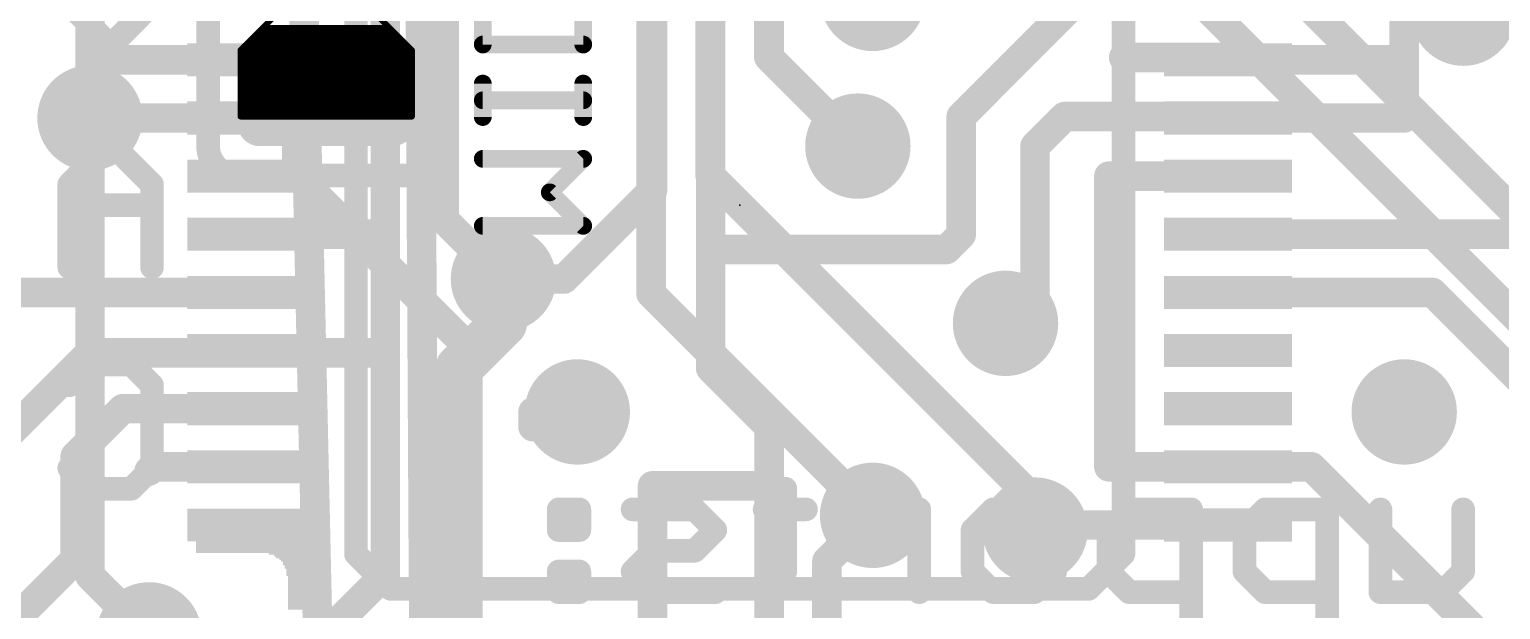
# Model space of a CAD drawing. Extents: x -11.9 to 58.8, y -5.3 to 30.8.
# Drawn here: x 15.61 to 28.26, y 9.22 to 14.21 of the extents above; entities that cross this region are included whole.
import ezdxf

# ---------------------------------------------------------------- set-up
doc = ezdxf.new("R2010")
doc.units = 0
for name, color, linetype in [('1', 12, 'CONTINUOUS'), ('16', 132, 'CONTINUOUS'), ('18', 110, 'CONTINUOUS'), ('21', 40, 'CONTINUOUS'), ('22', 6, 'CONTINUOUS'), ('23', 53, 'CONTINUOUS')]:
    doc.layers.add(name, color=color, linetype=linetype)

# ---------------------------------------------------------------- blocks, each defined once
blk = doc.blocks.new('RECT121920X243840R50')
at = {"const_width": 0.1905}
blk.add_lwpolyline([(0.2858, -0.5715), (0.2858, 0.5715, 0.4142), (0.1905, 0.6668), (-0.1905, 0.6668, 0.4142), (-0.2858, 0.5715), (-0.2858, -0.5715, 0.4142), (-0.1905, -0.6668), (0.1905, -0.6668, 0.4142)], format="xyb", close=True, dxfattribs=at)
blk.add_solid([(-0.2159, -0.5969), (0.2159, -0.5969), (-0.2159, 0.5969), (0.2159, 0.5969)])
blk = doc.blocks.new('RECT')
blk.add_solid([(-0.5, -0.5), (0.5, -0.5), (-0.5, 0.5), (0.5, 0.5)])
blk = doc.blocks.new('ROUNDV')
at = {"const_width": 0.5}
blk.add_lwpolyline([(0, -0.25, 1), (0, 0.25, 1), (0, -0.25)], format="xyb", dxfattribs=at)

msp = doc.modelspace()

# ---------------------------------------------------------------- linework, layer by layer
at = {"layer": '1', "const_width": 0.254}
for points in [[(17.78, 22.86), (18.288, 0)], [(18.923, 22.86), (19.05, 0)], [(20.967, 16.9), (20.967, 12.827)], [(21.467, 16.9), (21.467, 12.319)], [(21.967, 16.9), (21.967, 13.974)], [(19.177, 14.986), (19.177, 12.573)], [(23.622, 13.462), (24.892, 14.732)], [(18.669, 14.605), (18.669, 12.446)], [(27.432, 13.95), (27.432, 14.45)], [(17.517, 13.95), (16.256, 13.95)], [(16.256, 13.95), (16.256, 13.843)], [(21.967, 13.974), (22.733, 13.208)], [(25.897, 13.97), (25.019, 13.97)], [(25.917, 13.95), (25.897, 13.97)], [(25.917, 13.95), (27.432, 13.95)], [(27.432, 13.45), (27.432, 13.95)], [(17.517, 13.45), (16.129, 13.45)], [(23.622, 12.446), (23.622, 13.462)], [(24.511, 13.462), (24.257, 13.208)], [(25.905, 13.462), (24.511, 13.462)], [(25.917, 13.45), (25.905, 13.462)], [(25.917, 13.45), (27.432, 13.45)], [(24.257, 13.208), (24.257, 11.811)], [(25.917, 12.95), (24.892, 12.95)], [(24.892, 12.95), (24.892, 10.45)], [(20.967, 12.827), (20.205, 12.065)], [(19.177, 12.573), (19.685, 12.065)], [(17.517, 12.45), (18.665, 12.45)], [(18.665, 12.45), (18.669, 12.446)], [(18.669, 12.446), (18.669, 11.43)], [(23.622, 12.446), (23.495, 12.319)], [(25.917, 12.45), (29.1885, 12.45)], [(21.467, 12.319), (21.467, 11.299)], [(23.495, 12.319), (21.467, 12.319)], [(20.205, 12.065), (19.685, 12.065)], [(17.517, 11.95), (15.086, 11.95)], [(25.917, 11.95), (27.674, 11.95)], [(27.674, 11.95), (28.575, 11.049)], [(16.129, 11.43), (14.947, 10.248)], [(17.537, 11.43), (16.129, 11.43)], [(17.537, 11.43), (17.517, 11.45)], [(18.669, 11.43), (17.537, 11.43)], [(18.669, 9.525), (18.669, 11.43)], [(21.467, 11.299), (21.971, 10.795)], [(16.411, 10.95), (16.002, 10.541)], [(17.517, 10.95), (16.411, 10.95)], [(21.971, 10.287), (21.971, 10.795)], [(16.002, 10.541), (16.002, 9.652)], [(16.673, 10.45), (16.637, 10.414)], [(17.517, 10.45), (16.673, 10.45)], [(25.917, 10.45), (24.892, 10.45)], [(25.917, 10.45), (26.634, 10.45)], [(26.634, 10.45), (28.067, 9.017)], [(20.967, 8.5), (20.967, 10.287)], [(20.967, 10.287), (21.971, 10.287)], [(21.971, 10.287), (21.971, 8.5)], [(22.467, 9.64), (22.86, 10.033)], [(24.423, 9.906), (24.257, 9.906)], [(24.467, 9.95), (24.423, 9.906)], [(25.917, 9.95), (24.467, 9.95)], [(16.002, 9.652), (15.1765, 8.8265)], [(22.467, 8.5), (22.467, 9.64)], [(18.669, 9.525), (16.0655, 6.9215)]]:
    msp.add_lwpolyline(points, dxfattribs=at)
at = {"layer": '1', "const_width": 0.127}
for points in [[(16.256, 14.0135, 1), (16.256, 13.8865)], [(16.3195, 13.95, 1), (16.1925, 13.95)], [(17.517, 13.8865, 1), (17.517, 14.0135)], [(22.0119, 14.0189, 1), (21.9221, 13.9291)], [(25.019, 14.0335, 1), (25.019, 13.9065)], [(25.9419, 14.0149, 1), (25.8521, 13.9251)], [(25.917, 14.0135, 1), (25.917, 13.8865)], [(25.8721, 13.9051, 1), (25.9619, 13.9949)], [(25.897, 13.9065, 1), (25.897, 14.0335)], [(27.4955, 13.95, 1), (27.3685, 13.95)], [(27.432, 13.8865, 1), (27.432, 14.0135)], [(21.9035, 13.974, 1), (22.0305, 13.974)], [(27.3685, 13.95, 1), (27.4955, 13.95)], [(16.1925, 13.843, 1), (16.3195, 13.843)], [(16.129, 13.5135, 1), (16.129, 13.3865)], [(17.517, 13.3865, 1), (17.517, 13.5135)], [(23.6855, 13.462, 1), (23.5585, 13.462)], [(23.5771, 13.5069, 1), (23.6669, 13.4171)], [(24.511, 13.5255, 1), (24.511, 13.3985)], [(24.5559, 13.4171, 1), (24.4661, 13.5069)], [(25.9499, 13.5069, 1), (25.8601, 13.4171)], [(25.917, 13.5135, 1), (25.917, 13.3865)], [(25.8721, 13.4051, 1), (25.9619, 13.4949)], [(25.905, 13.3985, 1), (25.905, 13.5255)], [(27.432, 13.3865, 1), (27.432, 13.5135)], [(27.3685, 13.45, 1), (27.4955, 13.45)], [(22.6881, 13.1631, 1), (22.7779, 13.2529)], [(24.3205, 13.208, 1), (24.1935, 13.208)], [(24.2121, 13.2529, 1), (24.3019, 13.1631)], [(24.892, 13.0135, 1), (24.892, 12.8865)], [(24.9555, 12.95, 1), (24.8285, 12.95)], [(25.917, 12.8865, 1), (25.917, 13.0135)], [(21.0119, 12.7821, 1), (20.9221, 12.8719)], [(20.9035, 12.827, 1), (21.0305, 12.827)], [(19.2219, 12.6179, 1), (19.1321, 12.5281)], [(17.517, 12.5135, 1), (17.517, 12.3865)], [(18.7099, 12.4949, 1), (18.6201, 12.4051)], [(18.7325, 12.446, 1), (18.6055, 12.446)], [(18.6241, 12.4011, 1), (18.7139, 12.4909)], [(18.665, 12.3865, 1), (18.665, 12.5135)], [(19.1135, 12.573, 1), (19.2405, 12.573)], [(23.6669, 12.4011, 1), (23.5771, 12.4909)], [(25.917, 12.5135, 1), (25.917, 12.3865)], [(18.6055, 12.446, 1), (18.7325, 12.446)], [(21.5305, 12.319, 1), (21.4035, 12.319)], [(21.467, 12.3825, 1), (21.467, 12.2555)], [(23.4501, 12.3639, 1), (23.5399, 12.2741)], [(23.495, 12.2555, 1), (23.495, 12.3825)], [(23.5585, 12.446, 1), (23.6855, 12.446)], [(21.4035, 12.319, 1), (21.5305, 12.319)], [(19.685, 12.1285, 1), (19.685, 12.0015)], [(19.6401, 12.0201, 1), (19.7299, 12.1099)], [(20.1601, 12.1099, 1), (20.2499, 12.0201)], [(20.205, 12.0015, 1), (20.205, 12.1285)], [(17.517, 11.8865, 1), (17.517, 12.0135)], [(25.917, 12.0135, 1), (25.917, 11.8865)], [(27.7189, 11.9949, 1), (27.6291, 11.9051)], [(27.674, 11.8865, 1), (27.674, 12.0135)], [(24.1935, 11.811, 1), (24.3205, 11.811)], [(16.129, 11.4935, 1), (16.129, 11.3665)], [(16.1739, 11.3851, 1), (16.0841, 11.4749)], [(17.5619, 11.4949, 1), (17.4721, 11.4051)], [(17.537, 11.4935, 1), (17.537, 11.3665)], [(17.4921, 11.3851, 1), (17.5819, 11.4749)], [(17.537, 11.3665, 1), (17.537, 11.4935)], [(18.7325, 11.43, 1), (18.6055, 11.43)], [(18.669, 11.3665, 1), (18.669, 11.4935)], [(18.6055, 11.43, 1), (18.7325, 11.43)], [(21.5119, 11.3439, 1), (21.4221, 11.2541)], [(21.4035, 11.299, 1), (21.5305, 11.299)], [(16.411, 11.0135, 1), (16.411, 10.8865)], [(16.4559, 10.9051, 1), (16.3661, 10.9949)], [(17.517, 10.8865, 1), (17.517, 11.0135)], [(22.0345, 10.795, 1), (21.9075, 10.795)], [(21.9261, 10.7501, 1), (22.0159, 10.8399)], [(16.0655, 10.541, 1), (15.9385, 10.541)], [(15.9571, 10.5859, 1), (16.0469, 10.4961)], [(16.5921, 10.4589, 1), (16.6819, 10.3691)], [(16.673, 10.5135, 1), (16.673, 10.3865)], [(16.7179, 10.4051, 1), (16.6281, 10.4949)], [(17.517, 10.3865, 1), (17.517, 10.5135)], [(24.892, 10.5135, 1), (24.892, 10.3865)], [(24.8285, 10.45, 1), (24.9555, 10.45)], [(25.917, 10.5135, 1), (25.917, 10.3865)], [(25.917, 10.3865, 1), (25.917, 10.5135)], [(26.6789, 10.4949, 1), (26.5891, 10.4051)], [(26.634, 10.3865, 1), (26.634, 10.5135)], [(21.0305, 10.287, 1), (20.9035, 10.287)], [(20.967, 10.3505, 1), (20.967, 10.2235)], [(22.0345, 10.287, 1), (21.9075, 10.287)], [(21.971, 10.2235, 1), (21.971, 10.3505)], [(21.9075, 10.287, 1), (22.0345, 10.287)], [(22.9049, 9.9881, 1), (22.8151, 10.0779)], [(24.257, 9.9695, 1), (24.257, 9.8425)], [(24.3781, 9.9509, 1), (24.4679, 9.8611)], [(24.467, 10.0135, 1), (24.467, 9.8865)], [(24.5119, 9.9051, 1), (24.4221, 9.9949)], [(24.423, 9.8425, 1), (24.423, 9.9695)], [(25.917, 9.8865, 1), (25.917, 10.0135)], [(16.0469, 9.6071, 1), (15.9571, 9.6969)], [(22.5305, 9.64, 1), (22.4035, 9.64)], [(22.4221, 9.6849, 1), (22.5119, 9.5951)], [(15.9385, 9.652, 1), (16.0655, 9.652)], [(18.7139, 9.4801, 1), (18.6241, 9.5699)], [(18.6055, 9.525, 1), (18.7325, 9.525)]]:
    msp.add_lwpolyline(points, format="xyb", dxfattribs=at)
at = {"layer": '16'}
for points, const_width in [([(20.955, 11.938), (20.955, 17.907)], 0.254), ([(21.463, 12.954), (21.463, 16.51)], 0.254), ([(21.971, 13.97), (21.971, 16.129)], 0.254), ([(25.146, 15.875), (34.29, 6.731)], 0.254), ([(16.129, 15.494), (16.129, 13.45)], 0.254), ([(25.146, 14.986), (32.639, 7.493)], 0.254), ([(18.161, 14.7701), (17.4244, 14.0335)], 0.0508), ([(18.8976, 14.0335), (18.161, 14.7701)], 0.0508), ([(17.5641, 14.1732), (18.7579, 14.1732)], 0.0508), ([(17.6149, 14.224), (18.7071, 14.224)], 0.0508), ([(17.4244, 14.0335), (17.4244, 13.462)], 0.0508), ([(17.4244, 14.0208), (18.8976, 14.0208)], 0.0508), ([(17.4625, 14.0716), (18.8595, 14.0716)], 0.0508), ([(17.5133, 14.1224), (18.8087, 14.1224)], 0.0508), ([(18.8976, 13.462), (18.8976, 14.0335)], 0.0508), ([(22.733, 13.208), (21.971, 13.97)], 0.254), ([(17.4244, 13.97), (18.8976, 13.97)], 0.0508), ([(17.4244, 13.9192), (18.8976, 13.9192)], 0.0508), ([(17.907, 12.954), (17.907, 13.843)], 0.254), ([(17.907, 13.843), (18.161, 13.589)], 0.254), ([(17.4244, 13.8684), (18.8976, 13.8684)], 0.0508), ([(17.4244, 13.8176), (18.8976, 13.8176)], 0.0508), ([(17.4244, 13.7668), (18.8976, 13.7668)], 0.0508), ([(17.4244, 13.716), (18.8976, 13.716)], 0.0508), ([(17.4244, 13.6652), (18.8976, 13.6652)], 0.0508), ([(16.129, 13.45), (16.129, 9.513)], 0.254), ([(17.4244, 13.6144), (18.8976, 13.6144)], 0.0508), ([(17.4244, 13.5636), (18.8976, 13.5636)], 0.0508), ([(17.4244, 13.5128), (18.8976, 13.5128)], 0.0508), ([(17.4244, 13.462), (18.8976, 13.462)], 0.0508), ([(17.4244, 13.462), (18.8976, 13.462)], 0.0508), ([(17.907, 12.954), (19.431, 11.43)], 0.254), ([(24.257, 10.16), (21.463, 12.954)], 0.254), ([(19.685, 12.065), (19.685, 11.684)], 0.4064), ([(22.86, 10.033), (20.955, 11.938)], 0.254), ([(19.685, 11.684), (19.431, 11.43)], 0.4064), ([(19.431, 11.43), (19.304, 11.303)], 0.4064), ([(19.304, 11.303), (19.304, 6.985)], 0.4064), ([(19.939, 10.795), (19.939, 10.922)], 0.254), ([(24.257, 9.906), (24.257, 10.16)], 0.254), ([(16.129, 9.513), (16.637, 9.005)], 0.254)]:
    msp.add_lwpolyline(points, dxfattribs=dict(at, const_width=const_width))
for points, const_width in [([(17.5641, 14.1859, 1), (17.5641, 14.1605)], 0.0254), ([(17.6149, 14.2367, 1), (17.6149, 14.2113)], 0.0254), ([(18.7071, 14.2113, 1), (18.7071, 14.2367)], 0.0254), ([(18.7579, 14.1605, 1), (18.7579, 14.1859)], 0.0254), ([(17.4371, 14.0335, 1), (17.4117, 14.0335)], 0.0254), ([(17.4154, 14.0425, 1), (17.4334, 14.0245)], 0.0254), ([(17.4244, 14.0335, 1), (17.4244, 14.0081)], 0.0254), ([(17.4625, 14.0843, 1), (17.4625, 14.0589)], 0.0254), ([(17.5133, 14.1351, 1), (17.5133, 14.1097)], 0.0254), ([(18.8087, 14.1097, 1), (18.8087, 14.1351)], 0.0254), ([(18.8595, 14.0589, 1), (18.8595, 14.0843)], 0.0254), ([(18.9103, 14.0335, 1), (18.8849, 14.0335)], 0.0254), ([(18.8886, 14.0245, 1), (18.9066, 14.0425)], 0.0254), ([(18.8976, 14.0081, 1), (18.8976, 14.0335)], 0.0254), ([(22.0159, 14.0149, 1), (21.9261, 13.9251)], 0.127), ([(17.4244, 13.9827, 1), (17.4244, 13.9573)], 0.0254), ([(17.4244, 13.9319, 1), (17.4244, 13.9065)], 0.0254), ([(17.9705, 13.843, 1), (17.8435, 13.843)], 0.127), ([(17.9519, 13.8879, 1), (17.8621, 13.7981)], 0.127), ([(18.8976, 13.9573, 1), (18.8976, 13.9827)], 0.0254), ([(18.8976, 13.9065, 1), (18.8976, 13.9319)], 0.0254), ([(21.9075, 13.97, 1), (22.0345, 13.97)], 0.127), ([(17.4244, 13.8811, 1), (17.4244, 13.8557)], 0.0254), ([(17.4244, 13.8303, 1), (17.4244, 13.8049)], 0.0254), ([(17.4244, 13.7795, 1), (17.4244, 13.7541)], 0.0254), ([(18.8976, 13.8557, 1), (18.8976, 13.8811)], 0.0254), ([(18.8976, 13.8049, 1), (18.8976, 13.8303)], 0.0254), ([(18.8976, 13.7541, 1), (18.8976, 13.7795)], 0.0254), ([(17.4244, 13.7287, 1), (17.4244, 13.7033)], 0.0254), ([(17.4244, 13.6779, 1), (17.4244, 13.6525)], 0.0254), ([(18.1161, 13.5441, 1), (18.2059, 13.6339)], 0.127), ([(18.8976, 13.7033, 1), (18.8976, 13.7287)], 0.0254), ([(18.8976, 13.6525, 1), (18.8976, 13.6779)], 0.0254), ([(16.1925, 13.45, 1), (16.0655, 13.45)], 0.127), ([(17.4244, 13.6271, 1), (17.4244, 13.6017)], 0.0254), ([(17.4244, 13.5763, 1), (17.4244, 13.5509)], 0.0254), ([(18.8976, 13.6017, 1), (18.8976, 13.6271)], 0.0254), ([(18.8976, 13.5509, 1), (18.8976, 13.5763)], 0.0254), ([(16.0655, 13.45, 1), (16.1925, 13.45)], 0.127), ([(17.4244, 13.5255, 1), (17.4244, 13.5001)], 0.0254), ([(17.4244, 13.4747, 1), (17.4244, 13.4493)], 0.0254), ([(17.4244, 13.4747, 1), (17.4244, 13.4493)], 0.0254), ([(17.4117, 13.462, 1), (17.4371, 13.462)], 0.0254), ([(18.8849, 13.462, 1), (18.9103, 13.462)], 0.0254), ([(18.8976, 13.5001, 1), (18.8976, 13.5255)], 0.0254), ([(18.8976, 13.4493, 1), (18.8976, 13.4747)], 0.0254), ([(18.8976, 13.4493, 1), (18.8976, 13.4747)], 0.0254), ([(22.6881, 13.1631, 1), (22.7779, 13.2529)], 0.127), ([(17.9519, 12.9989, 1), (17.8621, 12.9091)], 0.127), ([(21.5079, 12.9989, 1), (21.4181, 12.9091)], 0.127), ([(17.8435, 12.954, 1), (17.9705, 12.954)], 0.127), ([(21.3995, 12.954, 1), (21.5265, 12.954)], 0.127), ([(19.7866, 12.065, 1), (19.5834, 12.065)], 0.2032), ([(20.9999, 11.9829, 1), (20.9101, 11.8931)], 0.127), ([(20.8915, 11.938, 1), (21.0185, 11.938)], 0.127), ([(19.5834, 11.684, 1), (19.7866, 11.684)], 0.2032), ([(19.7568, 11.6122, 1), (19.6132, 11.7558)], 0.2032), ([(19.3592, 11.5018, 1), (19.5028, 11.3582)], 0.2032), ([(19.5028, 11.3582, 1), (19.3592, 11.5018)], 0.2032), ([(19.3861, 11.3851, 1), (19.4759, 11.4749)], 0.127), ([(19.4056, 11.303, 1), (19.2024, 11.303)], 0.2032), ([(19.2322, 11.3748, 1), (19.3758, 11.2312)], 0.2032), ([(20.0025, 10.922, 1), (19.8755, 10.922)], 0.127), ([(19.8755, 10.795, 1), (20.0025, 10.795)], 0.127), ([(24.3205, 10.16, 1), (24.1935, 10.16)], 0.127), ([(24.2121, 10.1151, 1), (24.3019, 10.2049)], 0.127), ([(22.8151, 9.9881, 1), (22.9049, 10.0779)], 0.127), ([(24.1935, 9.906, 1), (24.3205, 9.906)], 0.127), ([(16.1739, 9.5579, 1), (16.0841, 9.4681)], 0.127), ([(16.0655, 9.513, 1), (16.1925, 9.513)], 0.127)]:
    msp.add_lwpolyline(points, format="xyb", dxfattribs=dict(at, const_width=const_width))
at = {"layer": '21', "const_width": 0.2032}
for points in [[(18.417, 15.7), (18.417, 9.7)], [(25.017, 9.7), (25.017, 15.7)], [(18.417, 9.7), (18.717, 9.4)], [(24.717, 9.4), (25.017, 9.7)], [(18.717, 9.4), (24.717, 9.4)]]:
    msp.add_lwpolyline(points, dxfattribs=at)
at = {"layer": '21', "const_width": 0.1016}
for points in [[(18.4529, 9.7359, 1), (18.3811, 9.6641)], [(18.3662, 9.7, 1), (18.4678, 9.7)], [(24.9662, 9.7, 1), (25.0678, 9.7)], [(25.0529, 9.6641, 1), (24.9811, 9.7359)], [(18.717, 9.4508, 1), (18.717, 9.3492)], [(24.717, 9.3492, 1), (24.717, 9.4508)], [(18.6811, 9.3641, 1), (18.7529, 9.4359)], [(24.6811, 9.4359, 1), (24.7529, 9.3641)]]:
    msp.add_lwpolyline(points, format="xyb", dxfattribs=at)
at = {"layer": '22'}
for points, const_width in [([(17.145, 16.002), (17.145, 13.208)], 0.2032), ([(19.177, 13.208), (19.177, 16.002)], 0.2032), ([(19.5072, 14.0814), (19.5072, 14.5136)], 0.1524), ([(20.3715, 14.5136), (20.3715, 14.0814)], 0.1524), ([(16.3065, 14.0716), (15.9506, 14.4275)], 0.2032), ([(16.6624, 14.4275), (16.3065, 14.0716)], 0.2032), ([(20.3715, 14.0814), (19.5072, 14.0814)], 0.1524), ([(19.5072, 13.4577), (19.5072, 13.7458)], 0.1524), ([(20.3715, 13.4577), (20.3715, 13.7458)], 0.1524), ([(19.5072, 13.6018), (20.3715, 13.6018)], 0.1524), ([(16.3065, 13.2343), (15.9506, 12.8784)], 0.2032), ([(16.6624, 12.8784), (16.3065, 13.2343)], 0.2032), ([(20.3715, 13.0984), (19.5072, 13.0984)], 0.1524), ([(20.0834, 12.8103), (20.3715, 13.0984)], 0.1524), ([(17.399, 12.954), (18.923, 12.954)], 0.2032), ([(15.9506, 12.8784), (15.9506, 12.1666)], 0.2032), ([(16.6624, 12.1666), (16.6624, 12.8784)], 0.2032), ([(16.6624, 12.7005), (15.9506, 12.7005)], 0.2032), ([(20.3715, 12.5222), (20.0834, 12.8103)], 0.1524), ([(19.5072, 12.5222), (20.3715, 12.5222)], 0.1524), ([(15.9506, 11.1514), (16.1285, 11.3293)], 0.2032), ([(16.1285, 11.3293), (16.4845, 11.3293)], 0.2032), ([(16.4845, 11.3293), (16.6624, 11.1514)], 0.2032), ([(16.6624, 11.1514), (16.6624, 10.4396)], 0.2032), ([(16.1285, 10.2616), (15.9506, 10.4396)], 0.2032), ([(16.6624, 10.4396), (16.4845, 10.2616)], 0.2032), ([(16.4845, 10.2616), (16.1285, 10.2616)], 0.2032), ([(22.109, 10.2624), (22.109, 9.5506)], 0.2032), ([(20.3379, 10.0844), (20.16, 10.0844)], 0.2032), ([(20.16, 10.0844), (20.16, 9.9065)], 0.2032), ([(20.3379, 9.9065), (20.3379, 10.0844)], 0.2032), ([(21.3294, 10.0844), (20.7955, 10.0844)], 0.2032), ([(21.5073, 9.9065), (21.3294, 10.0844)], 0.2032), ([(22.2869, 10.0844), (21.931, 10.0844)], 0.2032), ([(22.9055, 10.0844), (22.7276, 10.0844)], 0.2032), ([(23.2614, 9.7285), (22.9055, 10.0844)], 0.2032), ([(23.2614, 9.3726), (23.2614, 10.0844)], 0.2032), ([(23.719, 9.9065), (23.897, 10.0844)], 0.2032), ([(23.897, 10.0844), (24.2529, 10.0844)], 0.2032), ([(24.2529, 10.0844), (24.4308, 9.9065)], 0.2032), ([(25.0664, 10.0844), (24.8884, 9.9065)], 0.2032), ([(25.6002, 10.0844), (25.0664, 10.0844)], 0.2032), ([(25.6002, 9.0167), (25.6002, 10.0844)], 0.2032), ([(26.2358, 10.0844), (26.0578, 9.9065)], 0.2032), ([(26.7696, 10.0844), (26.2358, 10.0844)], 0.2032), ([(26.7696, 9.0167), (26.7696, 10.0844)], 0.2032), ([(27.2272, 9.3726), (27.2272, 10.0844)], 0.2032), ([(27.939, 10.0844), (27.939, 9.5506)], 0.2032), ([(20.16, 9.9065), (20.3379, 9.9065)], 0.2032), ([(21.3294, 9.7285), (21.5073, 9.9065)], 0.2032), ([(23.719, 9.5506), (23.719, 9.9065)], 0.2032), ([(24.4308, 9.9065), (24.4308, 9.5506)], 0.2032), ([(24.8884, 9.9065), (24.8884, 9.5506)], 0.2032), ([(26.0578, 9.9065), (26.0578, 9.5506)], 0.2032), ([(20.7955, 9.5506), (20.9735, 9.7285)], 0.2032), ([(20.9735, 9.7285), (21.3294, 9.7285)], 0.2032), ([(20.3379, 9.5506), (20.16, 9.5506)], 0.2032), ([(20.16, 9.5506), (20.16, 9.3726)], 0.2032), ([(20.3379, 9.3726), (20.3379, 9.5506)], 0.2032), ([(20.9735, 9.3726), (20.7955, 9.5506)], 0.2032), ([(22.109, 9.5506), (21.931, 9.3726)], 0.2032), ([(23.897, 9.3726), (23.719, 9.5506)], 0.2032), ([(24.4308, 9.5506), (24.2529, 9.3726)], 0.2032), ([(24.8884, 9.5506), (25.0664, 9.3726)], 0.2032), ([(26.0578, 9.5506), (26.2358, 9.3726)], 0.2032), ([(27.939, 9.5506), (27.7611, 9.3726)], 0.2032), ([(20.16, 9.3726), (20.3379, 9.3726)], 0.2032), ([(21.5073, 9.3726), (20.9735, 9.3726)], 0.2032), ([(24.2529, 9.3726), (23.897, 9.3726)], 0.2032), ([(25.0664, 9.3726), (25.6002, 9.3726)], 0.2032), ([(26.2358, 9.3726), (26.7696, 9.3726)], 0.2032), ([(27.7611, 9.3726), (27.2272, 9.3726)], 0.2032)]:
    msp.add_lwpolyline(points, dxfattribs=dict(at, const_width=const_width))
for points, const_width in [([(16.2706, 14.1075, 1), (16.3424, 14.0357)], 0.1016), ([(16.2706, 14.0357, 1), (16.3424, 14.1075)], 0.1016), ([(19.5072, 14.1195, 1), (19.5072, 14.0433)], 0.0762), ([(19.4691, 14.0814, 1), (19.5453, 14.0814)], 0.0762), ([(20.3334, 14.0814, 1), (20.4096, 14.0814)], 0.0762), ([(20.3715, 14.0433, 1), (20.3715, 14.1195)], 0.0762), ([(19.5453, 13.7458, 1), (19.4691, 13.7458)], 0.0762), ([(20.4096, 13.7458, 1), (20.3334, 13.7458)], 0.0762), ([(19.5072, 13.6399, 1), (19.5072, 13.5637)], 0.0762), ([(20.3715, 13.5637, 1), (20.3715, 13.6399)], 0.0762), ([(19.4691, 13.4577, 1), (19.5453, 13.4577)], 0.0762), ([(20.3334, 13.4577, 1), (20.4096, 13.4577)], 0.0762), ([(16.3424, 13.2702, 1), (16.2706, 13.1984)], 0.1016), ([(16.3424, 13.1984, 1), (16.2706, 13.2702)], 0.1016), ([(17.145, 13.208, 0.4142), (17.399, 12.954)], 0.2032), ([(17.1958, 13.208, 1), (17.0942, 13.208)], 0.1016), ([(18.923, 12.954, 0.4142), (19.177, 13.208)], 0.2032), ([(19.2278, 13.208, 1), (19.1262, 13.208)], 0.1016), ([(17.0942, 13.208, 1), (17.1958, 13.208)], 0.1016), ([(19.1262, 13.208, 1), (19.2278, 13.208)], 0.1016), ([(19.5072, 13.1365, 1), (19.5072, 13.0603)], 0.0762), ([(20.3985, 13.0715, 1), (20.3446, 13.1254)], 0.0762), ([(20.3715, 13.0603, 1), (20.3715, 13.1365)], 0.0762), ([(17.399, 13.0048, 1), (17.399, 12.9032)], 0.1016), ([(17.399, 12.9032, 1), (17.399, 13.0048)], 0.1016), ([(18.923, 13.0048, 1), (18.923, 12.9032)], 0.1016), ([(18.923, 12.9032, 1), (18.923, 13.0048)], 0.1016), ([(16.0014, 12.8784, 1), (15.8998, 12.8784)], 0.1016), ([(15.9147, 12.9143, 1), (15.9865, 12.8425)], 0.1016), ([(16.7132, 12.8784, 1), (16.6116, 12.8784)], 0.1016), ([(16.6265, 12.8425, 1), (16.6983, 12.9143)], 0.1016), ([(15.9506, 12.7513, 1), (15.9506, 12.6497)], 0.1016), ([(16.6624, 12.6497, 1), (16.6624, 12.7513)], 0.1016), ([(20.1104, 12.8373, 1), (20.0565, 12.7834)], 0.0762), ([(20.0565, 12.8373, 1), (20.1104, 12.7834)], 0.0762), ([(19.5072, 12.5603, 1), (19.5072, 12.4841)], 0.0762), ([(20.3446, 12.4953, 1), (20.3985, 12.5491)], 0.0762), ([(20.3715, 12.4841, 1), (20.3715, 12.5603)], 0.0762), ([(15.8998, 12.1666, 1), (16.0014, 12.1666)], 0.1016), ([(16.6116, 12.1666, 1), (16.7132, 12.1666)], 0.1016), ([(16.1285, 11.3801, 1), (16.1285, 11.2785)], 0.1016), ([(16.1645, 11.2934, 1), (16.0926, 11.3652)], 0.1016), ([(16.5204, 11.3652, 1), (16.4485, 11.2934)], 0.1016), ([(16.4845, 11.2785, 1), (16.4845, 11.3801)], 0.1016), ([(15.9147, 11.1873, 1), (15.9865, 11.1154)], 0.1016), ([(16.7132, 11.1514, 1), (16.6116, 11.1514)], 0.1016), ([(16.6265, 11.1154, 1), (16.6983, 11.1873)], 0.1016), ([(15.9865, 10.4755, 1), (15.9147, 10.4036)], 0.1016), ([(16.6983, 10.4036, 1), (16.6265, 10.4755)], 0.1016), ([(16.6116, 10.4396, 1), (16.7132, 10.4396)], 0.1016), ([(16.1285, 10.3124, 1), (16.1285, 10.2108)], 0.1016), ([(16.0926, 10.2257, 1), (16.1645, 10.2975)], 0.1016), ([(16.4485, 10.2975, 1), (16.5204, 10.2257)], 0.1016), ([(16.4845, 10.2108, 1), (16.4845, 10.3124)], 0.1016), ([(22.1598, 10.2624, 1), (22.0582, 10.2624)], 0.1016), ([(20.16, 10.1352, 1), (20.16, 10.0336)], 0.1016), ([(20.2108, 10.0844, 1), (20.1092, 10.0844)], 0.1016), ([(20.3887, 10.0844, 1), (20.2871, 10.0844)], 0.1016), ([(20.3379, 10.0336, 1), (20.3379, 10.1352)], 0.1016), ([(20.7955, 10.1352, 1), (20.7955, 10.0336)], 0.1016), ([(21.3653, 10.1203, 1), (21.2935, 10.0485)], 0.1016), ([(21.3294, 10.0336, 1), (21.3294, 10.1352)], 0.1016), ([(21.931, 10.1352, 1), (21.931, 10.0336)], 0.1016), ([(22.2869, 10.0336, 1), (22.2869, 10.1352)], 0.1016), ([(22.7276, 10.1352, 1), (22.7276, 10.0336)], 0.1016), ([(22.9414, 10.1203, 1), (22.8696, 10.0485)], 0.1016), ([(22.9055, 10.0336, 1), (22.9055, 10.1352)], 0.1016), ([(23.3122, 10.0844, 1), (23.2106, 10.0844)], 0.1016), ([(23.897, 10.1352, 1), (23.897, 10.0336)], 0.1016), ([(23.9329, 10.0485, 1), (23.861, 10.1203)], 0.1016), ([(24.2888, 10.1203, 1), (24.2169, 10.0485)], 0.1016), ([(24.2529, 10.0336, 1), (24.2529, 10.1352)], 0.1016), ([(25.0664, 10.1352, 1), (25.0664, 10.0336)], 0.1016), ([(25.1023, 10.0485, 1), (25.0304, 10.1203)], 0.1016), ([(25.651, 10.0844, 1), (25.5494, 10.0844)], 0.1016), ([(25.6002, 10.0336, 1), (25.6002, 10.1352)], 0.1016), ([(26.2358, 10.1352, 1), (26.2358, 10.0336)], 0.1016), ([(26.2717, 10.0485, 1), (26.1998, 10.1203)], 0.1016), ([(26.8204, 10.0844, 1), (26.7188, 10.0844)], 0.1016), ([(26.7696, 10.0336, 1), (26.7696, 10.1352)], 0.1016), ([(27.278, 10.0844, 1), (27.1764, 10.0844)], 0.1016), ([(27.9898, 10.0844, 1), (27.8882, 10.0844)], 0.1016), ([(20.16, 9.9573, 1), (20.16, 9.8557)], 0.1016), ([(20.3379, 9.8557, 1), (20.3379, 9.9573)], 0.1016), ([(21.5432, 9.8705, 1), (21.4714, 9.9424)], 0.1016), ([(23.7698, 9.9065, 1), (23.6682, 9.9065)], 0.1016), ([(24.4816, 9.9065, 1), (24.38, 9.9065)], 0.1016), ([(24.9392, 9.9065, 1), (24.8376, 9.9065)], 0.1016), ([(26.1086, 9.9065, 1), (26.007, 9.9065)], 0.1016), ([(20.1092, 9.9065, 1), (20.2108, 9.9065)], 0.1016), ([(20.2871, 9.9065, 1), (20.3887, 9.9065)], 0.1016), ([(21.4714, 9.8705, 1), (21.5432, 9.9424)], 0.1016), ([(23.6831, 9.9424, 1), (23.7549, 9.8705)], 0.1016), ([(24.3949, 9.8705, 1), (24.4667, 9.9424)], 0.1016), ([(24.8525, 9.9424, 1), (24.9243, 9.8705)], 0.1016), ([(26.0219, 9.9424, 1), (26.0937, 9.8705)], 0.1016), ([(20.9735, 9.7793, 1), (20.9735, 9.6777)], 0.1016), ([(21.0094, 9.6926, 1), (20.9375, 9.7644)], 0.1016), ([(21.2935, 9.7644, 1), (21.3653, 9.6926)], 0.1016), ([(21.3294, 9.6777, 1), (21.3294, 9.7793)], 0.1016), ([(23.2255, 9.6926, 1), (23.2973, 9.7644)], 0.1016), ([(20.16, 9.6014, 1), (20.16, 9.4998)], 0.1016), ([(20.2108, 9.5506, 1), (20.1092, 9.5506)], 0.1016), ([(20.3887, 9.5506, 1), (20.2871, 9.5506)], 0.1016), ([(20.3379, 9.4998, 1), (20.3379, 9.6014)], 0.1016), ([(20.8314, 9.5865, 1), (20.7596, 9.5146)], 0.1016), ([(20.7596, 9.5865, 1), (20.8314, 9.5146)], 0.1016), ([(22.1449, 9.5146, 1), (22.073, 9.5865)], 0.1016), ([(23.7549, 9.5865, 1), (23.6831, 9.5146)], 0.1016), ([(24.4667, 9.5146, 1), (24.3949, 9.5865)], 0.1016), ([(24.9243, 9.5865, 1), (24.8525, 9.5146)], 0.1016), ([(26.0937, 9.5865, 1), (26.0219, 9.5146)], 0.1016), ([(27.9749, 9.5146, 1), (27.9031, 9.5865)], 0.1016), ([(22.0582, 9.5506, 1), (22.1598, 9.5506)], 0.1016), ([(23.6682, 9.5506, 1), (23.7698, 9.5506)], 0.1016), ([(24.38, 9.5506, 1), (24.4816, 9.5506)], 0.1016), ([(24.8376, 9.5506, 1), (24.9392, 9.5506)], 0.1016), ([(26.007, 9.5506, 1), (26.1086, 9.5506)], 0.1016), ([(27.8882, 9.5506, 1), (27.9898, 9.5506)], 0.1016), ([(20.16, 9.4234, 1), (20.16, 9.3218)], 0.1016), ([(20.1092, 9.3726, 1), (20.2108, 9.3726)], 0.1016), ([(20.2871, 9.3726, 1), (20.3887, 9.3726)], 0.1016), ([(20.3379, 9.3218, 1), (20.3379, 9.4234)], 0.1016), ([(20.9735, 9.4234, 1), (20.9735, 9.3218)], 0.1016), ([(20.9375, 9.3367, 1), (21.0094, 9.4085)], 0.1016), ([(21.5073, 9.3218, 1), (21.5073, 9.4234)], 0.1016), ([(21.8951, 9.4085, 1), (21.9669, 9.3367)], 0.1016), ([(23.2106, 9.3726, 1), (23.3122, 9.3726)], 0.1016), ([(23.897, 9.4234, 1), (23.897, 9.3218)], 0.1016), ([(23.861, 9.3367, 1), (23.9329, 9.4085)], 0.1016), ([(24.2169, 9.4085, 1), (24.2888, 9.3367)], 0.1016), ([(24.2529, 9.3218, 1), (24.2529, 9.4234)], 0.1016), ([(25.0664, 9.4234, 1), (25.0664, 9.3218)], 0.1016), ([(25.0304, 9.3367, 1), (25.1023, 9.4085)], 0.1016), ([(25.6002, 9.3218, 1), (25.6002, 9.4234)], 0.1016), ([(26.2358, 9.4234, 1), (26.2358, 9.3218)], 0.1016), ([(26.1998, 9.3367, 1), (26.2717, 9.4085)], 0.1016), ([(26.7696, 9.3218, 1), (26.7696, 9.4234)], 0.1016), ([(27.2272, 9.4234, 1), (27.2272, 9.3218)], 0.1016), ([(27.1764, 9.3726, 1), (27.278, 9.3726)], 0.1016), ([(27.7251, 9.4085, 1), (27.797, 9.3367)], 0.1016), ([(27.7611, 9.3218, 1), (27.7611, 9.4234)], 0.1016)]:
    msp.add_lwpolyline(points, format="xyb", dxfattribs=dict(at, const_width=const_width))
at = {"layer": '23'}
msp.add_point((21.717, 12.7), dxfattribs=at)

# ---------------------------------------------------------------- block references
at = {"layer": '1', "yscale": 1.1, "rotation": 90}
for p, xscale in [((17.517, 13.95), 0.285), ((25.917, 13.95), 0.285), ((17.517, 13.45), 0.285), ((25.917, 13.45), 0.285), ((17.517, 12.95), 0.285), ((25.917, 12.95), 0.285), ((17.517, 12.45), 0.285), ((25.917, 12.45), 0.285), ((17.517, 11.95), 0.285), ((25.917, 11.95), 0.285), ((17.517, 11.45), 0.285), ((25.917, 11.45), 0.285), ((17.517, 10.95), 0.285), ((25.917, 10.95), 0.285), ((17.517, 10.45), 0.285), ((25.917, 10.45), 0.285), ((17.517, 9.95), 0.28), ((25.917, 9.95), 0.285)]:
    msp.add_blockref('RECT', p, dxfattribs=dict(at, xscale=xscale))
at = {"layer": '16', "rotation": 90}
msp.add_blockref('RECT121920X243840R50', (18.161, 13.589), dxfattribs=at)
at = {"layer": '18', "xscale": 0.9064, "yscale": 0.9064}
for p in [(22.86, 14.478), (22.86, 14.478), (27.94, 14.351), (27.94, 14.351), (16.129, 13.45), (16.129, 13.45), (22.733, 13.208), (22.733, 13.208), (19.685, 12.065), (19.685, 12.065), (24.003, 11.684), (24.003, 11.684), (20.32, 10.922), (20.32, 10.922), (27.432, 10.922), (27.432, 10.922), (22.86, 10.033), (22.86, 10.033), (24.257, 9.906), (24.257, 9.906), (16.637, 9.005), (16.637, 9.005)]:
    msp.add_blockref('ROUNDV', p, dxfattribs=at)
at = {"layer": '22', "yscale": 0.0152, "rotation": 180}
for p, xscale in [((17.4752, 9.8704), 0.8687), ((17.4828, 9.8857), 0.7925), ((17.5057, 9.9009), 0.7163), ((17.5285, 9.9162), 0.5791), ((17.559, 9.9314), 0.4572), ((17.6047, 9.9466), 0.2134), ((17.4904, 9.84), 0.8992), ((17.4828, 9.8552), 0.8839), ((17.4981, 9.8247), 0.9144), ((17.5057, 9.8095), 0.9296), ((17.5057, 9.7942), 0.9296), ((17.5133, 9.779), 0.9449), ((17.5209, 9.7638), 0.9601), ((17.5209, 9.7485), 0.9601), ((17.5285, 9.7333), 0.9754), ((17.5285, 9.718), 0.9754), ((17.8486, 9.7028), 0.3658), ((17.8714, 9.6876), 0.32), ((17.8791, 9.6723), 0.3048), ((17.9019, 9.6571), 0.2896), ((17.9095, 9.6418), 0.2743), ((17.9172, 9.6266), 0.2591), ((17.9248, 9.6114), 0.2743), ((17.9324, 9.5961), 0.2591), ((17.9324, 9.5809), 0.2591), ((17.94, 9.5656), 0.2438), ((17.94, 9.5504), 0.2438), ((17.94, 9.5352), 0.2438), ((17.9476, 9.5199), 0.2591), ((17.9553, 9.5047), 0.2438), ((17.9553, 9.4894), 0.2438), ((17.9553, 9.4742), 0.2438), ((17.9553, 9.459), 0.2438), ((17.9553, 9.4437), 0.2438), ((17.9553, 9.4285), 0.2438), ((17.9553, 9.4132), 0.2438), ((17.9553, 9.398), 0.2438), ((17.9553, 9.3828), 0.2438), ((17.9553, 9.3675), 0.2438), ((17.9553, 9.3523), 0.2438), ((17.9553, 9.337), 0.2438), ((17.9553, 9.3218), 0.2438), ((17.9553, 9.3066), 0.2438), ((17.9553, 9.2913), 0.2438), ((17.9553, 9.2761), 0.2438), ((17.9553, 9.2608), 0.2438), ((17.9553, 9.2456), 0.2438), ((17.9553, 9.2304), 0.2438)]:
    msp.add_blockref('RECT', p, dxfattribs=dict(at, xscale=xscale))

doc.saveas('drawing.dxf')
